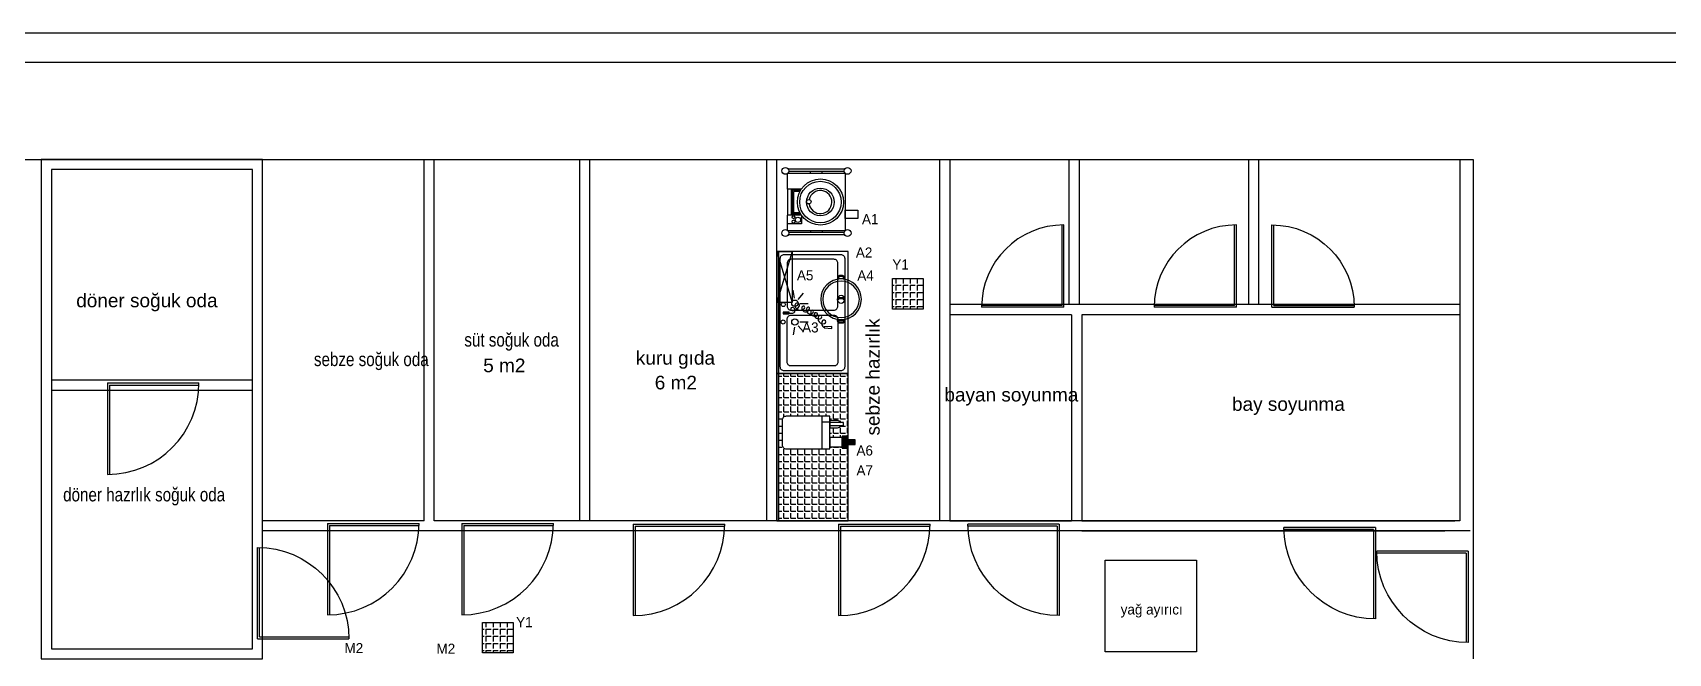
# Model space of a CAD drawing. Header units: millimetres. Extents: x -1066 to 22000, y -1118 to 1876.
# Drawn here: x 320 to 1930, y 1266 to 1876 of the extents above; entities that cross this region are included whole.
import ezdxf

# ---------------------------------------------------------------- set-up
doc = ezdxf.new("R2010")
doc.units = ezdxf.units.MM
for name, color, linetype in [('DUVAR', 1, 'Continuous'), ('kapı ABD', 55, 'Continuous'), ('S2000-025 Antet', 7, 'Continuous')]:
    doc.layers.add(name, color=color, linetype=linetype)
doc.styles.get("Standard").update_dxf_attribs({"font": 'arial.ttf'})
doc.styles.add('TAKSİM', font='GOTHIC.TTF', dxfattribs={"height": 20})

# ---------------------------------------------------------------- blocks, each defined once
blk = doc.blocks.new('rtyjjkw5')
at = {"layer": 'kapı ABD', "color": 7}
for p, q in [((-2, 2), (-2, 90)), ((0, 0), (0, 90)), ((-2, 2), (-90, 2)), ((0, 0), (-90, 0))]:
    blk.add_line(p, q, dxfattribs=at)
blk.add_arc((0, 0), 90, 90, 180, dxfattribs=at)
blk = doc.blocks.new('A$C7C850560')
at = {"layer": 'DUVAR'}
for points in [[(23.4, 43.1), (23.4, 44.9, 0.414214), (21.4, 46.9), (18.6, 46.9, 0.414214), (16.6, 44.9), (16.6, 43.1)], [(23.4, 3.7), (23.4, 2, -0.414214), (21.4, 0), (18.6, 0, -0.414214), (16.6, 2), (16.6, 3.7)]]:
    blk.add_lwpolyline(points, format="xyb", dxfattribs=at)
for points in [[(22.4, 44), (22.4, 44.9, 0.414214), (21.4, 45.9), (18.6, 45.9, 0.414214), (17.6, 44.9), (17.6, 44)], [(22.4, 2.8), (22.4, 2, -0.414214), (21.4, 1), (18.6, 1, -0.414214), (17.6, 2), (17.6, 2.8)]]:
    blk.add_lwpolyline(points, format="xyb", close=True, dxfattribs=at)
for points in [[(16.3, 23.4), (17.7, 21.7), (22.3, 21.7), (23.7, 23.1)], [(16.6, 24.8), (18.2, 22.7), (21.9, 22.7), (23.6, 24.1)]]:
    blk.add_lwpolyline(points, dxfattribs=at)
for radius in [20, 18, 3.66]:
    blk.add_circle((20, 23.4), radius, dxfattribs=at)
blk = doc.blocks.new('A$C45F22E84')
at = {"layer": 'DUVAR'}
for p, q in [((35.1, 62.3), (35.1, 64)), ((46.4, 62.3), (46.4, 64)), ((55.5, 46.9), (55.5, 55.5)), ((55.5, 55.5), (69.1, 55.5)), ((55.5, 46.9), (69.1, 46.9)), ((56.3, 45.8), (64.5, 45.8)), ((56.9, 44.7), (63.4, 44.7)), ((63.4, 23.6), (63.4, 44.7)), ((64.5, 22.5), (64.5, 45.8)), ((65.7, 21.3), (65.7, 46.9)), ((69.1, 21.3), (69.1, 46.9)), ((55.5, 21.3), (69.1, 21.3)), ((56.3, 22.5), (64.5, 22.5)), ((56.9, 23.6), (63.4, 23.6)), ((35.1, 5.7), (35.1, 4)), ((46.4, 5.7), (46.4, 4))]:
    blk.add_line(p, q, dxfattribs=at)
for points in [[(13.1, 66.3), (68.4, 66.3)], [(69.1, 5.7), (12.4, 5.7), (12.4, 62.3), (69.1, 62.3), (69.1, 46.9)], [(13.5, 64), (68, 64)], [(69.1, 21.3), (69.1, 5.7)], [(13.1, 1.7), (68.4, 1.7)], [(13.5, 4), (68, 4)]]:
    blk.add_lwpolyline(points, dxfattribs=at)
blk.add_lwpolyline([(0, 42.2), (0, 50.3), (12.4, 50.3), (12.4, 42.2)], close=True, dxfattribs=at)
for centre, radius in [((10.1, 64.6), 3.4), ((71.3, 64.6), 3.4), ((36.8, 34.1), 22.7), ((36.8, 34.1), 20.4), ((58.9, 51.6), 2.6), ((63.3, 53.4), 1.43), ((63.3, 49.1), 1.43), ((36.8, 34.1), 13.6), ((48.2, 33.8), 2.16), ((10.1, 3.4), 3.4), ((71.3, 3.4), 3.4)]:
    blk.add_circle(centre, radius, dxfattribs=at)
blk.add_arc((36.8, 34.1), 11.3, 9.302, 347.4764, dxfattribs=at)
blk = doc.blocks.new('A$C7E296CC4')
at = {"layer": 'DUVAR'}
blk.add_lwpolyline([(0, 68), (0, 25), (32, 25), (32, 68, 0.414214), (28, 72), (4, 72, 0.414214)], format="xyb", close=True, dxfattribs=at)
for points in [[(0, 33), (0, 25), (32, 25), (32, 33)], [(2, 25), (2, 13), (11, 13), (11, 25)], [(22.9, 25), (22.9, 11.5), (25.8, 11.5), (25.8, 25)], [(0.5, 7), (12.5, 7), (12.5, 13), (0.5, 13)], [(4.2, 7), (4.2, 0), (8.7, 0), (8.7, 7)]]:
    blk.add_lwpolyline(points, close=True, dxfattribs=at)
for points in [[(26.6, 33), (26.6, 25)], [(27.8, 25), (20.8, 25), (20.8, 17.5)], [(27.8, 17.5), (27.8, 25)]]:
    blk.add_lwpolyline(points, dxfattribs=at)
for start, end in [(180, 246.1479), (293.8521, 0)]:
    blk.add_arc((24.3, 17.5), 3.5, start, end, dxfattribs=at)
for points in [[(0.5, 7), (0.5, 13), (12.5, 7), (12.5, 13)], [(4.2, 0), (4.2, 7), (8.7, 0), (8.7, 7)]]:
    blk.add_solid(points, dxfattribs=at)
blk = doc.blocks.new('A$C2D3D4C8C')
at = {"layer": 'DUVAR'}
h = blk.add_hatch(color=256, dxfattribs=at)
h.paths.add_polyline_path([(4.7, 9.9, -0.025454), (4.8, 10.4, 0.278063), (0.8, 7.5), (1.2, 7.3, -0.265675)])
h.paths.add_polyline_path([(5.4, 10.4, 0.028094), (4.8, 10.4, 0.025454), (4.7, 9.9, -0.030609), (5.2, 9.9, -0.027259)])
h.paths.add_polyline_path([(5.4, 10.4, 0.027259), (5.2, 9.9, -0.171751), (7.9, 9), (7.9, 9), (7.9, 9, -1.347305), (5.2, 7.1, -0.147228), (5.2, 9.9, 0.030609), (4.7, 9.9, 0.138731), (4.7, 7, 1.347306), (8.2, 9.4, 0.162476)])
h.paths.add_polyline_path([(12.5, 12.7), (12.7, 13.1, 0.483116), (4.8, 10.4, -0.028094), (5.4, 10.4, -0.470681)])
for p, q in [((14.4, 47.6), (14.3, 41.7)), ((14.4, 47.6), (14.3, 41.7)), ((14.3, 41.7), (15.9, 41.7)), ((14.3, 41.7), (15.9, 41.7)), ((16, 47.6), (14.4, 47.6)), ((16, 47.6), (14.4, 47.6)), ((15.1, 47.6), (15, 38.9)), ((15.9, 41.7), (16, 47.6)), ((15.9, 41.7), (16, 47.6)), ((0.5, 7.3), (0, 0)), ((0.5, 7.3), (0, 0)), ((0, 0), (1.9, 0)), ((1.5, 7.3), (0.5, 7.3)), ((1.5, 7.3), (0.5, 7.3)), ((1.9, 0), (1.5, 7.3)), ((1.9, 0), (1.5, 7.3))]:
    blk.add_line(p, q, dxfattribs=at)
for centre in [(6.3, 47.8), (23.5, 47.6)]:
    blk.add_circle(centre, 1.99, dxfattribs=at)
for centre, radius, start, end in [((17.8, 38.9), 2.86, 179.43, 359.43), ((19.1, 38.9), 1.6, 359.43, 179.43), ((25.1, 38.8), 7.64, 179.43, 242.0346), ((23.5, 30.9), 5.53, 105.7663, 225.7833), ((22.6, 34), 2.23, 242.0346, 105.7663), ((14.4, 12.6), 4.98, 103.1199, 200.7743), ((15.6, 16.7), 3.77, 86.0156, 220.6772), ((13.7, 15.7), 1.76, 236.8088, 103.1199), ((18.1, 21.1), 3.83, 52.4089, 229.1112), ((16.5, 19.2), 1.37, 229.1112, 116.3243), ((20, 25.6), 3.8, 74.9498, 261.6763), ((19.6, 23.1), 1.26, 261.6763, 52.4089), ((20.6, 27.9), 1.41, 225.7833, 74.9498), ((4.8, 5.6), 4.31, 51.245, 156.7533), ((9.4, 8.6), 4.83, 57.0103, 197.5795), ((6.4, 7.6), 1.7, 197.5795, 51.245), ((11.2, 11.3), 1.54, 200.7743, 57.0103)]:
    blk.add_arc(centre, radius, start, end, dxfattribs=at)
blk.add_solid([(15.9, 41.7), (14.3, 41.7), (16, 47.6), (14.4, 47.6)], dxfattribs=at)
blk = doc.blocks.new('A$C6F297477')
at = {"layer": 'DUVAR'}
for p, q in [((17.2, 74.2), (16.1, 82)), ((21, 72.9), (26.1, 79)), ((22.7, 69), (30.6, 69)), ((22.7, 51), (30.6, 51)), ((17.2, 45.8), (16.1, 38)), ((21, 47.1), (26.1, 41))]:
    blk.add_line(p, q, dxfattribs=at)
for points in [[(70, 0), (70, 120), (0, 120), (0, 0)], [(2, 0), (2, 120), (0, 120), (0, 0)]]:
    blk.add_lwpolyline(points, close=True, dxfattribs=at)
for points in [[(67, 7), (67, 113, 0.414214), (63, 117), (7, 117, 0.414214), (3, 113), (3, 7, 0.414214), (7, 3), (63, 3, 0.414214)], [(60, 66.5), (60, 108.5, 0.414214), (56, 112.5), (14, 112.5, 0.414214), (10, 108.5), (10, 66.5, 0.414214), (14, 62.5), (56, 62.5, 0.414214)], [(60, 53.5), (60, 11.5, -0.414214), (56, 7.5), (14, 7.5, -0.414214), (10, 11.5), (10, 53.5, -0.414214), (14, 57.5), (56, 57.5, -0.414214)]]:
    blk.add_lwpolyline(points, format="xyb", close=True, dxfattribs=at)
for centre in [(17.7, 69.2), (17.7, 50.8)]:
    blk.add_circle(centre, 3.19, dxfattribs=at)
at = {"layer": 'DUVAR', "rotation": 90}
blk.add_blockref('A$C2D3D4C8C', (53.9, 44.5), dxfattribs=at)

msp = doc.modelspace()

# ---------------------------------------------------------------- hatches: boundary and pattern name
at = {"layer": 'DUVAR'}
h = msp.add_hatch(dxfattribs=at)
h.set_pattern_fill('ANGLE', color=256, angle=270)
h.set_pattern_definition([(270, (2336.2355, -2744.7326), (6.985, 1e-14), [5.08, -1.905]), (360, (2336.2355, -2744.7326), (-1e-14, 6.985), [5.08, -1.905])])
h.paths.add_polyline_path([(1196.4, 1604.5), (1196.4, 1634.5), (1166.4, 1634.5), (1166.4, 1604.5)])
h = msp.add_hatch(dxfattribs=at)
h.set_pattern_fill('ANGLE', color=3)
h.set_pattern_definition([(0, (-4130.5874, -47.257), (0, 6.985), [5.08, -1.905]), (90, (-4130.5874, -47.257), (-6.985, 4e-16), [5.08, -1.905])])
edge = h.paths.add_edge_path()
edge.add_line((1122.6, 1396.3), (1054.6, 1396.3))
edge.add_line((1054.6, 1396.3), (1054.6, 1541))
edge.add_line((1054.6, 1541), (1122.6, 1541))
edge.add_line((1122.6, 1541), (1122.6, 1479.5))
edge.add_line((1122.6, 1479.5), (1116.7, 1479.5))
edge.add_line((1116.7, 1479.5), (1116.7, 1478))
edge.add_line((1116.7, 1478), (1104.6, 1478))
edge.add_line((1104.6, 1478), (1104.6, 1487.8))
edge.add_line((1104.6, 1487.8), (1112.2, 1487.8))
edge.add_arc((1112.2, 1491.3), 3.5, 270, 336.1479)
edge.add_line((1115.4, 1489.9), (1118.2, 1489.9))
edge.add_line((1118.2, 1489.9), (1118.2, 1492.7))
edge.add_line((1118.2, 1492.7), (1115.4, 1492.7))
edge.add_arc((1112.2, 1491.3), 3.5, 23.8521, 90)
edge.add_line((1112.2, 1494.8), (1104.6, 1494.8))
edge.add_line((1104.6, 1494.8), (1104.6, 1499))
edge.add_line((1104.6, 1499), (1096.6, 1499))
edge.add_line((1096.6, 1499), (1061.6, 1499))
edge.add_arc((1061.6, 1495), 4, 90, 180)
edge.add_line((1057.6, 1495), (1057.6, 1471))
edge.add_arc((1061.6, 1471), 4, 180, 270)
edge.add_line((1061.6, 1467), (1104.6, 1467))
edge.add_line((1104.6, 1467), (1104.6, 1469))
edge.add_line((1104.6, 1469), (1116.7, 1469))
edge.add_line((1116.7, 1469), (1116.7, 1467.5))
edge.add_line((1116.7, 1467.5), (1122.6, 1467.5))
edge.add_line((1122.6, 1467.5), (1122.6, 1396.3))
h = msp.add_hatch(dxfattribs=at)
h.set_pattern_fill('ANGLE', color=256, angle=270)
h.set_pattern_definition([(270, (1932.791, -3083.096), (6.985, 1e-14), [5.08, -1.905]), (360, (1932.791, -3083.096), (-1e-14, 6.985), [5.08, -1.905])])
h.paths.add_polyline_path([(793, 1266.2), (793, 1296.2), (763, 1296.2), (763, 1266.2)])

# ---------------------------------------------------------------- linework, layer by layer
for p, q in [((285.7, 1751.7), (1737.8, 1751.7)), ((705.4, 1396.3), (705.4, 1751.7)), ((715.4, 1396.3), (715.4, 1751.7)), ((858.2, 1751.7), (858.2, 1396.3)), ((868.2, 1751.7), (868.2, 1396.3)), ((1042.6, 1396.3), (1042.6, 1751.7)), ((1052.6, 1396.3), (1052.6, 1751.7)), ((1212.6, 1751.7), (1212.6, 1396.3)), ((1222.6, 1751.7), (1222.6, 1396.3)), ((1340, 1751.7), (1340, 1609)), ((1350, 1751.7), (1350, 1609)), ((1516.5, 1751.7), (1516.5, 1609)), ((1526.5, 1751.7), (1526.5, 1609)), ((1724.6, 1751.7), (1724.6, 1396.3)), ((1737.8, 1751.7), (1737.8, 1260.3)), ((1724.6, 1609), (1222.6, 1609)), ((1342.6, 1599), (1222.6, 1599)), ((1342.6, 1599), (1342.6, 1396.3)), ((1352.6, 1599), (1352.6, 1396.3)), ((1724.6, 1599), (1352.6, 1599)), ((536.4, 1534.4), (338.6, 1534.4)), ((536.4, 1524.4), (338.6, 1524.4)), ((705.4, 1396.3), (546.4, 1396.3)), ((1734.7, 1386.3), (546.4, 1386.3)), ((1724.7, 1396.3), (715.4, 1396.3)), ((1222.6, 1396.3), (1342.6, 1396.3)), ((1352.6, 1396.3), (1719.8, 1396.3)), ((1352.6, 1386.3), (1709.8, 1386.3))]:
    msp.add_line(p, q)
for points in [[(-1030.8, 1847.4), (2959, 1847.4), (2959, -1018.9), (-1030.8, -1018.9)], [(328.6, 1260.3), (546.4, 1260.3), (546.4, 1751.7), (328.6, 1751.7)], [(338.6, 1270.3), (536.4, 1270.3), (536.4, 1741.7), (338.6, 1741.7)]]:
    msp.add_lwpolyline(points, close=True)
for p, q in [((1052.6, 1661), (1067.6, 1611)), ((1067.6, 1661), (1052.6, 1611))]:
    msp.add_line(p, q, dxfattribs=at)
for points in [[(1067.6, 1661), (1067.6, 1611), (1052.6, 1611), (1052.6, 1661)], [(1196.4, 1634.5), (1196.4, 1604.5), (1166.4, 1604.5), (1166.4, 1634.5)], [(1052.6, 1541), (1052.6, 1396.3), (1122.6, 1396.3), (1122.6, 1541)], [(1054.6, 1541), (1052.6, 1541), (1052.6, 1396.3), (1054.6, 1396.3)], [(1375.6, 1357.3), (1465.6, 1357.3), (1465.6, 1267.3), (1375.6, 1267.3)], [(793, 1296.2), (793, 1266.2), (763, 1266.2), (763, 1296.2)]]:
    msp.add_lwpolyline(points, close=True, dxfattribs=at)
at = {"layer": 'S2000-025 Antet'}
msp.add_lwpolyline([(-1065.8, 1876.4), (2969, 1876.4), (2969, -1043.9), (-1065.8, -1043.9)], close=True, dxfattribs=at)

# ---------------------------------------------------------------- block references
at = {"yscale": 0.9, "zscale": 0.9}
for p, xscale in [((1335, 1606.3), 0.9), ((1504.8, 1606.3), 0.9), ((1539.7, 1606.3), -0.9)]:
    msp.add_blockref('rtyjjkw5', p, dxfattribs=dict(at, xscale=xscale))
at = {"rotation": 180}
for p in [(393.9, 1531.8), (610.4, 1393.7), (742.6, 1393.7), (911.2, 1392.9), (1113.3, 1392.9)]:
    msp.add_blockref('rtyjjkw5', p, dxfattribs=at)
at = {"xscale": -1, "rotation": 180}
for p in [(1330.5, 1392.9), (1641.5, 1389.7), (1732.9, 1366.4)]:
    msp.add_blockref('rtyjjkw5', p, dxfattribs=at)
at = {"xscale": -1}
msp.add_blockref('rtyjjkw5', (541.4, 1280), dxfattribs=at)
at = {"layer": 'DUVAR'}
for name, p, rotation in [('A$C45F22E84', (1132.2, 1743.9), 180), ('A$C7E296CC4', (1129.7, 1467), 90.00000000000001)]:
    msp.add_blockref(name, p, dxfattribs=dict(at, rotation=rotation))
msp.add_blockref('A$C6F297477', (1052.6, 1541), dxfattribs=at)
at = {"layer": 'DUVAR', "xscale": -1, "rotation": 180}
msp.add_blockref('A$C7C850560', (1095.7, 1637.5), dxfattribs=at)

# ---------------------------------------------------------------- texts
at = {"style": 'TAKSİM'}
for s, p in [('A1', (1136.3, 1688, 0)), ('A2', (1130.3, 1655.2, 0)), ('A5', (1072.3, 1632.8, 0)), ('A4', (1131.7, 1632.6, 0)), ('Y1', (1166.2, 1643.4, 0)), ('A3', (1077.4, 1581.5, 0)), ('A6', (1130.9, 1460.4, 0)), ('A7', (1130.9, 1440.8, 0)), ('yağ ayırıcı', (1390.9, 1304, 0)), ('Y1', (796, 1291.5, 0)), ('M2', (627.1, 1266, 0)), ('M2', (717.6, 1265.4, 0))]:
    msp.add_text(s, height=9.9, dxfattribs=at).set_placement(p)
at = {"layer": 'DUVAR'}
for s, height, p in [('döner soğuk oda', 13.365, (363.1, 1606.3)), ('kuru gıda', 13.37, (913.8, 1549.8)), ('5 m2', 13.37, (763.6, 1542.4)), ('6 m2', 13.37, (932.4, 1525.5)), ('bayan soyunma', 13.365, (1217.4, 1513.6)), ('bay soyunma', 13.365, (1500.4, 1504.4))]:
    msp.add_text(s, height=height, dxfattribs=at).set_placement(p)
msp.add_text('sebze hazırlık', height=13.365, rotation=90, dxfattribs=at).set_placement((1153.7, 1480.1))
at = {"layer": 'DUVAR', "width": 0.8}
for s, p in [('süt soğuk oda', (745, 1567.6)), ('sebze soğuk oda', (597, 1548.4)), ('döner hazrlık soğuk oda', (350.2, 1415.3))]:
    msp.add_text(s, height=13.365, dxfattribs=at).set_placement(p)

doc.saveas('drawing.dxf')
